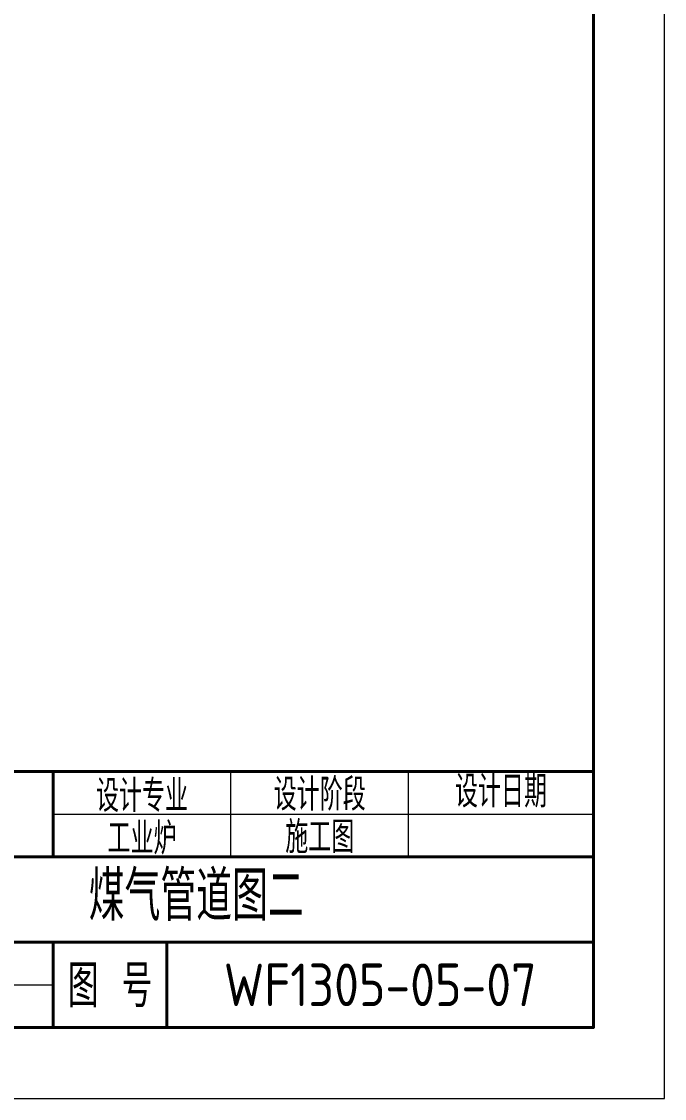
# Model space of a CAD drawing. Header units: millimetres. Extents: x 188205 to 604756, y -401673 to 15123.
# Drawn here: x 391174 to 397054, y -231572 to -221723 of the extents above; entities that cross this region are included whole.
import ezdxf
from ezdxf.enums import TextEntityAlignment as Align

# ---------------------------------------------------------------- set-up
doc = ezdxf.new("R2010")
doc.units = ezdxf.units.MM
doc.header["$LTSCALE"] = 500
for name, color, linetype, lineweight in [('SHI', 7, 'Continuous', 40), ('WEN', 3, 'Continuous', 20), ('XI', 2, 'Continuous', 20)]:
    doc.layers.add(name, color=color, linetype=linetype, lineweight=lineweight)
doc.styles.add('GB', font='gbenor.shx', dxfattribs={"bigfont": 'gbcbig.shx'})

msp = doc.modelspace()

# ---------------------------------------------------------------- linework, layer by layer
at = {"layer": 'SHI'}
for p, q in [((384703.636, -228581.632), (396403.636, -228581.632)), ((391463.636, -229361.632), (391463.636, -228581.632)), ((384703.636, -229361.632), (396403.636, -229361.632)), ((388603.636, -230141.632), (396403.636, -230141.632)), ((391463.636, -230921.632), (391463.636, -230141.632)), ((392503.636, -230141.632), (392503.636, -230921.632))]:
    msp.add_line(p, q, dxfattribs=at)
msp.add_lwpolyline([(344013.636, -230921.632), (396403.636, -230921.632), (396403.636, -193611.632), (344013.636, -193611.632)], close=True, dxfattribs=at)
msp.add_point((396403.636, -230921.632), dxfattribs=at)
at = {"layer": 'XI'}
for p, q in [((393088.636, -229361.632), (393088.636, -228581.632)), ((394713.636, -229361.632), (394713.636, -228581.632)), ((391463.636, -228971.632), (396403.636, -228971.632)), ((384703.636, -230531.632), (391463.636, -230531.632))]:
    msp.add_line(p, q, dxfattribs=at)
msp.add_lwpolyline([(342388.636, -231571.632), (397053.636, -231571.632), (397053.636, -192961.632), (342388.636, -192961.632)], close=True, dxfattribs=at)

# ---------------------------------------------------------------- texts
at = {"layer": 'SHI', "style": 'GB'}
msp.add_text('煤气管道图二', height=455, dxfattribs=at).set_placement((391788.636, -229946.632))
at = {"layer": 'WEN', "style": 'GB'}
for s, height, p in [('设计日期', 292.5, (395558.636, -228750.206)), ('设计专业', 292.5, (392276.136, -228789.405)), ('设计阶段', 292.5, (393901.136, -228776.632)), ('工业炉', 292.5, (392276.136, -229179.405)), ('施工图', 292.5, (393901.136, -229166.632)), ('图 号', 390, (391983.636, -230531.632)), ('WF1305-05-07', 390, (394453.636, -230531.632))]:
    msp.add_text(s, height=height, dxfattribs=at).set_placement(p, align=Align.MIDDLE)

doc.saveas('drawing.dxf')
